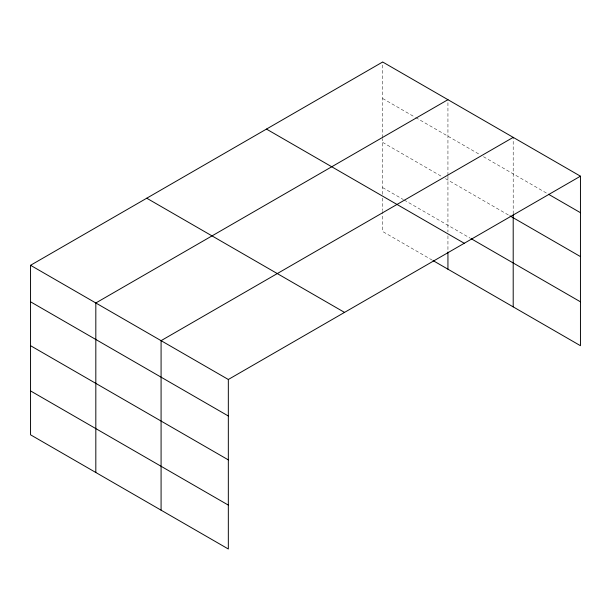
<?xml version="1.0" encoding="UTF-8"?>
<svg xmlns="http://www.w3.org/2000/svg" width="611" height="611" viewBox="0 0 611 611"><rect width="100%" height="100%" fill="white"/><g stroke="black" fill="none" stroke-linecap="round" stroke-linejoin="round"><path stroke-width="0.46" stroke-dasharray="3.06 2.29" d="M382.669 194.306L382.669 138.582M382.669 137.628L382.669 62.001M447.939 176.266L447.939 231.981M447.939 175.311L447.939 99.685M513.202 213.949L513.202 137.368M382.669 98.508L414.892 117.113M415.717 117.587L480.162 154.797M483.461 156.699L547.647 193.756M382.669 142.401L442.158 176.747M445.457 178.649L509.078 215.377M382.669 187.623L403.321 199.545M404.154 200.026L470.241 238.183M432.244 260.133L382.669 231.516L382.669 211.475M447.939 235.8L447.939 250.113M382.669 198.117L382.669 210.52"/><path stroke-width="0.92" d="M580.45 176.189L382.669 62.001L30.55 265.296L30.55 434.811L228.331 548.999L228.331 379.484L580.45 176.189L580.45 345.704L433.069 260.607M513.202 214.904L513.202 306.875M447.939 99.685L95.82 302.98L95.82 472.494M513.202 137.368L161.083 340.663L161.083 510.17M548.464 194.229L580.45 212.697M509.902 215.859L580.45 256.589M471.073 238.657L580.45 301.811M266.472 129.089L464.253 243.277M146.747 198.208L344.528 312.397M30.55 265.296L228.331 379.484M30.55 301.803L228.331 415.992M30.55 345.696L228.331 459.884M30.55 390.918L228.331 505.106M447.939 252.022L447.939 269.199"/></g></svg>
